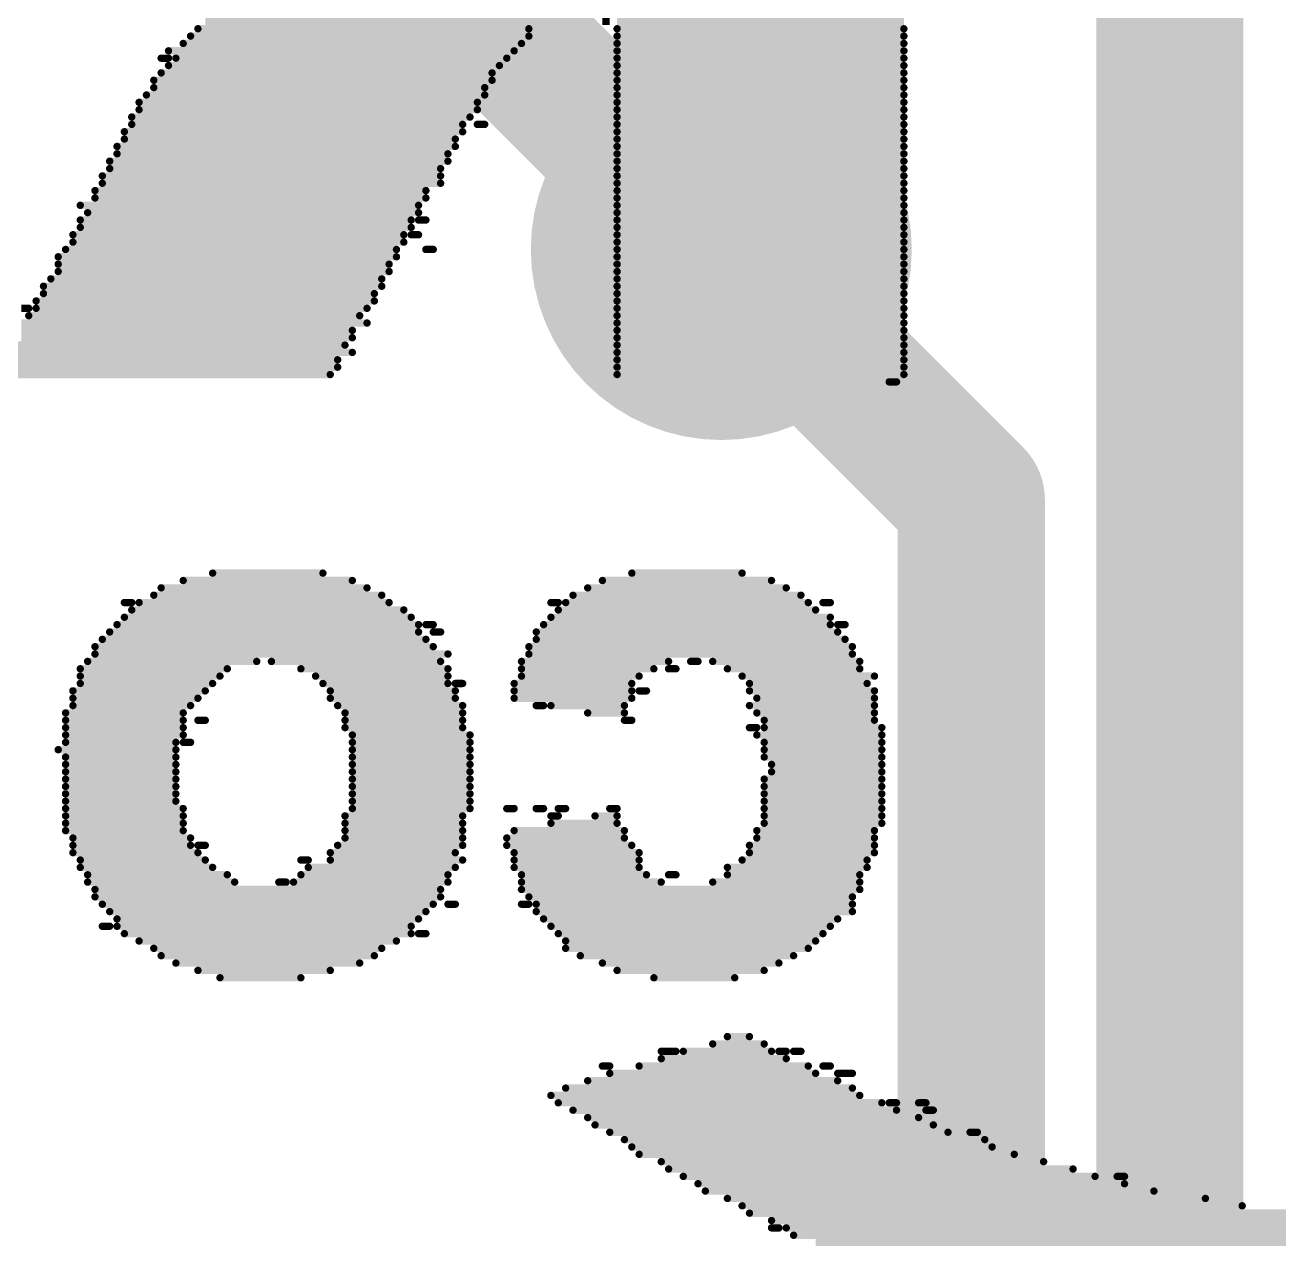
# Model space of a CAD drawing. Header units: millimetres. Extents: x 2.17 to 4.96, y 1.49 to 4.34.
# Drawn here: x 3.5823 to 3.7528, y 3.2885 to 3.4535 of the extents above; entities that cross this region are included whole.
import ezdxf

# ---------------------------------------------------------------- set-up
doc = ezdxf.new("R2010")
doc.units = ezdxf.units.MM
doc.header["$MEASUREMENT"] = 0
for name, color, linetype in [('BottomLayer', 5, 'Continuous'), ('BottomOverlay', 54, 'Continuous'), ('InternalPlane1', 76, 'Continuous'), ('InternalPlane2', 16, 'Continuous'), ('Mechanical2', 216, 'Continuous'), ('MultiLayer', 9, 'Continuous'), ('TopLayer', 1, 'Continuous'), ('ViaHoleLayer', 16, 'Continuous')]:
    doc.layers.add(name, color=color, linetype=linetype)

msp = doc.modelspace()

# ---------------------------------------------------------------- linework, layer by layer
at = {"layer": 'BottomLayer', "const_width": 0.02}
for points in [[(3.738, 3.1535), (3.738, 3.465)], [(3.677, 3.423), (3.711, 3.389)], [(3.711, 3.14859), (3.711, 3.389)]]:
    msp.add_lwpolyline(points, dxfattribs=at)
at = {"layer": 'BottomLayer'}
for points, const_width in [([(3.67109, 3.423, 1), (3.68291, 3.423, 1)], 0.01181), ([(3.672, 3.423, 1), (3.682, 3.423, 1)], 0.01), ([(3.706, 3.389, 1), (3.716, 3.389, 1)], 0.01), ([(3.706, 3.389, 1), (3.716, 3.389, 1)], 0.01)]:
    msp.add_lwpolyline(points, format="xyb", close=True, dxfattribs=dict(at, const_width=const_width))
at = {"layer": 'BottomOverlay', "const_width": 0.001}
for points in [[(3.60683, 3.454), (3.65383, 3.454)], [(3.66083, 3.454), (3.66183, 3.454)], [(3.66283, 3.454), (3.70183, 3.454)], [(3.60583, 3.453), (3.65083, 3.453)], [(3.66283, 3.453), (3.70183, 3.453)], [(3.60383, 3.451), (3.64983, 3.451)], [(3.60483, 3.452), (3.65083, 3.452)], [(3.66283, 3.452), (3.70183, 3.452)], [(3.66283, 3.451), (3.70183, 3.451)], [(3.60083, 3.449), (3.60183, 3.449)], [(3.60183, 3.45), (3.64883, 3.45)], [(3.60283, 3.449), (3.64783, 3.449)], [(3.66283, 3.45), (3.70183, 3.45)], [(3.66283, 3.449), (3.70183, 3.449)], [(3.60183, 3.448), (3.64683, 3.448)], [(3.66283, 3.448), (3.70183, 3.448)], [(3.59983, 3.446), (3.64583, 3.446)], [(3.60083, 3.447), (3.64583, 3.447)], [(3.66283, 3.447), (3.70183, 3.447)], [(3.66283, 3.446), (3.70183, 3.446)], [(3.59883, 3.444), (3.64483, 3.444)], [(3.59983, 3.445), (3.64483, 3.445)], [(3.66283, 3.445), (3.70183, 3.445)], [(3.66283, 3.444), (3.70183, 3.444)], [(3.59783, 3.443), (3.64383, 3.443)], [(3.59783, 3.442), (3.64383, 3.442)], [(3.66283, 3.443), (3.70183, 3.443)], [(3.66283, 3.442), (3.70183, 3.442)], [(3.59683, 3.441), (3.64283, 3.441)], [(3.66283, 3.441), (3.70183, 3.441)], [(3.59583, 3.439), (3.64183, 3.439)], [(3.59683, 3.44), (3.64183, 3.44)], [(3.64383, 3.44), (3.64483, 3.44)], [(3.66283, 3.44), (3.70183, 3.44)], [(3.66283, 3.439), (3.70183, 3.439)], [(3.59483, 3.437), (3.64083, 3.437)], [(3.59583, 3.438), (3.64083, 3.438)], [(3.66283, 3.438), (3.70183, 3.438)], [(3.66283, 3.437), (3.70183, 3.437)], [(3.59483, 3.436), (3.63983, 3.436)], [(3.66283, 3.436), (3.70183, 3.436)], [(3.59383, 3.435), (3.63983, 3.435)], [(3.59383, 3.434), (3.63883, 3.434)], [(3.66283, 3.435), (3.70183, 3.435)], [(3.66283, 3.434), (3.70183, 3.434)], [(3.59283, 3.433), (3.63883, 3.433)], [(3.59283, 3.432), (3.63883, 3.432)], [(3.66283, 3.433), (3.70183, 3.433)], [(3.66283, 3.432), (3.70183, 3.432)], [(3.59183, 3.431), (3.63683, 3.431)], [(3.59183, 3.43), (3.63683, 3.43)], [(3.66283, 3.431), (3.70183, 3.431)], [(3.66283, 3.43), (3.70183, 3.43)], [(3.58983, 3.429), (3.63583, 3.429)], [(3.66283, 3.429), (3.70183, 3.429)], [(3.58983, 3.427), (3.63483, 3.427)], [(3.59083, 3.428), (3.63583, 3.428)], [(3.63583, 3.427), (3.63683, 3.427)], [(3.66283, 3.428), (3.70183, 3.428)], [(3.66283, 3.427), (3.70183, 3.427)], [(3.58883, 3.425), (3.63383, 3.425)], [(3.58983, 3.426), (3.63483, 3.426)], [(3.63483, 3.425), (3.63583, 3.425)], [(3.66283, 3.426), (3.70183, 3.426)], [(3.66283, 3.425), (3.70183, 3.425)], [(3.58883, 3.424), (3.63383, 3.424)], [(3.66283, 3.424), (3.70183, 3.424)], [(3.58683, 3.422), (3.63283, 3.422)], [(3.58783, 3.423), (3.63283, 3.423)], [(3.63683, 3.423), (3.63783, 3.423)], [(3.66283, 3.423), (3.70183, 3.423)], [(3.66283, 3.422), (3.70183, 3.422)], [(3.58683, 3.421), (3.63183, 3.421)], [(3.58683, 3.42), (3.63183, 3.42)], [(3.66283, 3.421), (3.70183, 3.421)], [(3.66283, 3.42), (3.70183, 3.42)], [(3.58583, 3.419), (3.63083, 3.419)], [(3.66283, 3.419), (3.70183, 3.419)], [(3.58483, 3.418), (3.63083, 3.418)], [(3.58483, 3.417), (3.62983, 3.417)], [(3.66283, 3.418), (3.70183, 3.418)], [(3.66283, 3.417), (3.70183, 3.417)], [(3.58183, 3.415), (3.58283, 3.415)], [(3.58383, 3.416), (3.62983, 3.416)], [(3.58383, 3.415), (3.62883, 3.415)], [(3.66283, 3.416), (3.70183, 3.416)], [(3.66283, 3.415), (3.70183, 3.415)], [(3.58183, 3.413), (3.62883, 3.413)], [(3.58283, 3.414), (3.62783, 3.414)], [(3.66283, 3.414), (3.70183, 3.414)], [(3.66283, 3.413), (3.70183, 3.413)], [(3.58183, 3.412), (3.62683, 3.412)], [(3.66283, 3.412), (3.70183, 3.412)], [(3.58083, 3.41), (3.62583, 3.41)], [(3.58183, 3.411), (3.62683, 3.411)], [(3.66283, 3.411), (3.70183, 3.411)], [(3.66283, 3.41), (3.70183, 3.41)], [(3.57983, 3.408), (3.62483, 3.408)], [(3.58083, 3.409), (3.62683, 3.409)], [(3.66283, 3.409), (3.70183, 3.409)], [(3.66283, 3.408), (3.70183, 3.408)], [(3.57983, 3.407), (3.62483, 3.407)], [(3.66283, 3.407), (3.70183, 3.407)], [(3.57983, 3.406), (3.62383, 3.406)], [(3.66283, 3.406), (3.70183, 3.406)], [(3.69983, 3.405), (3.70083, 3.405)], [(3.60783, 3.379), (3.62283, 3.379)], [(3.66483, 3.379), (3.67983, 3.379)], [(3.60383, 3.378), (3.62683, 3.378)], [(3.66083, 3.378), (3.68383, 3.378)], [(3.59983, 3.376), (3.63083, 3.376)], [(3.60083, 3.377), (3.62883, 3.377)], [(3.65683, 3.376), (3.68783, 3.376)], [(3.65883, 3.377), (3.68583, 3.377)], [(3.59583, 3.375), (3.59683, 3.375)], [(3.59683, 3.374), (3.63383, 3.374)], [(3.59783, 3.375), (3.63183, 3.375)], [(3.65383, 3.375), (3.65483, 3.375)], [(3.65483, 3.374), (3.68983, 3.374)], [(3.65583, 3.375), (3.68883, 3.375)], [(3.69083, 3.375), (3.69183, 3.375)], [(3.59483, 3.372), (3.63583, 3.372)], [(3.59583, 3.373), (3.63483, 3.373)], [(3.63683, 3.372), (3.63783, 3.372)], [(3.65283, 3.372), (3.69183, 3.372)], [(3.65383, 3.373), (3.69183, 3.373)], [(3.69283, 3.372), (3.69383, 3.372)], [(3.59383, 3.371), (3.63583, 3.371)], [(3.63783, 3.371), (3.63883, 3.371)], [(3.65183, 3.371), (3.69283, 3.371)], [(3.59183, 3.369), (3.63783, 3.369)], [(3.59283, 3.37), (3.63683, 3.37)], [(3.65083, 3.369), (3.69483, 3.369)], [(3.65183, 3.37), (3.69383, 3.37)], [(3.59083, 3.367), (3.61383, 3.367)], [(3.59183, 3.368), (3.63983, 3.368)], [(3.61583, 3.367), (3.63883, 3.367)], [(3.64983, 3.367), (3.66983, 3.367)], [(3.65083, 3.368), (3.69483, 3.368)], [(3.67283, 3.367), (3.67383, 3.367)], [(3.67583, 3.367), (3.69583, 3.367)], [(3.58983, 3.366), (3.60983, 3.366)], [(3.61983, 3.366), (3.63983, 3.366)], [(3.64983, 3.366), (3.66783, 3.366)], [(3.66983, 3.366), (3.67083, 3.366)], [(3.67783, 3.366), (3.69583, 3.366)], [(3.58983, 3.365), (3.60883, 3.365)], [(3.58983, 3.364), (3.60783, 3.364)], [(3.62183, 3.365), (3.63983, 3.365)], [(3.62283, 3.364), (3.63983, 3.364)], [(3.64083, 3.364), (3.64183, 3.364)], [(3.64883, 3.364), (3.66483, 3.364)], [(3.64983, 3.365), (3.66583, 3.365)], [(3.67983, 3.365), (3.69783, 3.365)], [(3.68083, 3.364), (3.69683, 3.364)], [(3.58883, 3.363), (3.60683, 3.363)], [(3.58883, 3.362), (3.60583, 3.362)], [(3.62383, 3.363), (3.64083, 3.363)], [(3.62383, 3.362), (3.64083, 3.362)], [(3.64883, 3.363), (3.66483, 3.363)], [(3.64883, 3.362), (3.66483, 3.362)], [(3.66583, 3.363), (3.66683, 3.363)], [(3.68083, 3.363), (3.69783, 3.363)], [(3.68183, 3.362), (3.69783, 3.362)], [(3.58883, 3.361), (3.60483, 3.361)], [(3.62483, 3.361), (3.64183, 3.361)], [(3.65183, 3.361), (3.65283, 3.361)], [(3.65383, 3.361), (3.66383, 3.361)], [(3.68083, 3.361), (3.69783, 3.361)], [(3.58783, 3.36), (3.60383, 3.36)], [(3.58783, 3.359), (3.60383, 3.359)], [(3.60583, 3.359), (3.60683, 3.359)], [(3.62583, 3.36), (3.64183, 3.36)], [(3.62583, 3.359), (3.64183, 3.359)], [(3.65883, 3.36), (3.66383, 3.36)], [(3.66383, 3.359), (3.66483, 3.359)], [(3.68183, 3.36), (3.69783, 3.36)], [(3.68283, 3.359), (3.69783, 3.359)], [(3.58783, 3.358), (3.60383, 3.358)], [(3.58783, 3.357), (3.60383, 3.357)], [(3.62583, 3.358), (3.64183, 3.358)], [(3.62683, 3.357), (3.64283, 3.357)], [(3.68083, 3.358), (3.68183, 3.358)], [(3.68183, 3.357), (3.69883, 3.357)], [(3.68283, 3.358), (3.69883, 3.358)], [(3.58683, 3.355), (3.60283, 3.355)], [(3.58783, 3.356), (3.60283, 3.356)], [(3.60383, 3.356), (3.60483, 3.356)], [(3.62683, 3.356), (3.64283, 3.356)], [(3.62683, 3.355), (3.64283, 3.355)], [(3.68283, 3.356), (3.69883, 3.356)], [(3.68283, 3.355), (3.69883, 3.355)], [(3.58783, 3.354), (3.60283, 3.354)], [(3.62683, 3.354), (3.64283, 3.354)], [(3.68283, 3.354), (3.69883, 3.354)], [(3.58783, 3.353), (3.60283, 3.353)], [(3.58783, 3.352), (3.60283, 3.352)], [(3.62683, 3.353), (3.64283, 3.353)], [(3.62683, 3.352), (3.64283, 3.352)], [(3.68383, 3.353), (3.69883, 3.353)], [(3.68383, 3.352), (3.69883, 3.352)], [(3.58783, 3.351), (3.60283, 3.351)], [(3.58783, 3.35), (3.60283, 3.35)], [(3.62683, 3.351), (3.64283, 3.351)], [(3.62683, 3.35), (3.64283, 3.35)], [(3.68283, 3.351), (3.69883, 3.351)], [(3.68283, 3.35), (3.69883, 3.35)], [(3.58783, 3.349), (3.60283, 3.349)], [(3.62683, 3.349), (3.64283, 3.349)], [(3.68283, 3.349), (3.69883, 3.349)], [(3.58783, 3.348), (3.60283, 3.348)], [(3.58783, 3.347), (3.60383, 3.347)], [(3.62683, 3.348), (3.64283, 3.348)], [(3.62683, 3.347), (3.64283, 3.347)], [(3.64783, 3.347), (3.64883, 3.347)], [(3.65183, 3.347), (3.65283, 3.347)], [(3.65483, 3.347), (3.65583, 3.347)], [(3.66183, 3.347), (3.66283, 3.347)], [(3.68283, 3.348), (3.69883, 3.348)], [(3.68283, 3.347), (3.69883, 3.347)], [(3.58783, 3.346), (3.60383, 3.346)], [(3.58783, 3.345), (3.60383, 3.345)], [(3.62583, 3.346), (3.64183, 3.346)], [(3.62583, 3.345), (3.64183, 3.345)], [(3.65383, 3.346), (3.65483, 3.346)], [(3.65383, 3.345), (3.66283, 3.345)], [(3.65983, 3.346), (3.66283, 3.346)], [(3.68283, 3.346), (3.69883, 3.346)], [(3.68283, 3.345), (3.69883, 3.345)], [(3.58783, 3.344), (3.60383, 3.344)], [(3.62583, 3.344), (3.64183, 3.344)], [(3.64883, 3.344), (3.66383, 3.344)], [(3.68183, 3.344), (3.69783, 3.344)], [(3.58883, 3.343), (3.60483, 3.343)], [(3.58883, 3.342), (3.60483, 3.342)], [(3.60583, 3.342), (3.60683, 3.342)], [(3.62483, 3.342), (3.64183, 3.342)], [(3.62583, 3.343), (3.64183, 3.343)], [(3.64783, 3.343), (3.66383, 3.343)], [(3.64783, 3.342), (3.66483, 3.342)], [(3.68083, 3.342), (3.69783, 3.342)], [(3.68183, 3.343), (3.69783, 3.343)], [(3.58883, 3.341), (3.60583, 3.341)], [(3.58983, 3.34), (3.60683, 3.34)], [(3.61983, 3.34), (3.62083, 3.34)], [(3.62383, 3.341), (3.64083, 3.341)], [(3.62383, 3.34), (3.64183, 3.34)], [(3.64883, 3.341), (3.66583, 3.341)], [(3.64883, 3.34), (3.66583, 3.34)], [(3.67983, 3.34), (3.69683, 3.34)], [(3.68083, 3.341), (3.69783, 3.341)], [(3.58983, 3.339), (3.60783, 3.339)], [(3.59083, 3.338), (3.60983, 3.338)], [(3.61983, 3.338), (3.63983, 3.338)], [(3.62083, 3.339), (3.64083, 3.339)], [(3.64883, 3.339), (3.66583, 3.339)], [(3.64983, 3.338), (3.66683, 3.338)], [(3.66983, 3.338), (3.67083, 3.338)], [(3.67783, 3.339), (3.69683, 3.339)], [(3.67783, 3.338), (3.69583, 3.338)], [(3.59083, 3.337), (3.61083, 3.337)], [(3.61683, 3.337), (3.61783, 3.337)], [(3.61883, 3.337), (3.63983, 3.337)], [(3.64983, 3.337), (3.66883, 3.337)], [(3.67583, 3.337), (3.69583, 3.337)], [(3.59183, 3.336), (3.63883, 3.336)], [(3.59183, 3.335), (3.63883, 3.335)], [(3.64983, 3.336), (3.69583, 3.336)], [(3.65083, 3.335), (3.69483, 3.335)], [(3.59283, 3.334), (3.63783, 3.334)], [(3.59383, 3.333), (3.63683, 3.333)], [(3.63983, 3.334), (3.64083, 3.334)], [(3.64983, 3.334), (3.65083, 3.334)], [(3.65183, 3.334), (3.69483, 3.334)], [(3.65183, 3.333), (3.69483, 3.333)], [(3.59483, 3.332), (3.63583, 3.332)], [(3.65283, 3.332), (3.69283, 3.332)], [(3.59283, 3.331), (3.59383, 3.331)], [(3.59483, 3.331), (3.63483, 3.331)], [(3.59583, 3.33), (3.63483, 3.33)], [(3.63583, 3.33), (3.63683, 3.33)], [(3.65383, 3.331), (3.69183, 3.331)], [(3.65483, 3.33), (3.69083, 3.33)], [(3.59783, 3.329), (3.63283, 3.329)], [(3.59983, 3.328), (3.63083, 3.328)], [(3.65583, 3.329), (3.68983, 3.329)], [(3.65583, 3.328), (3.68883, 3.328)], [(3.60083, 3.327), (3.62983, 3.327)], [(3.60283, 3.326), (3.62783, 3.326)], [(3.65783, 3.327), (3.68683, 3.327)], [(3.66083, 3.326), (3.68483, 3.326)], [(3.60583, 3.325), (3.62383, 3.325)], [(3.66283, 3.325), (3.68283, 3.325)], [(3.60883, 3.324), (3.61983, 3.324)], [(3.66783, 3.324), (3.67883, 3.324)], [(3.67783, 3.316), (3.68083, 3.316)], [(3.67583, 3.315), (3.68283, 3.315)], [(3.66883, 3.314), (3.67083, 3.314)], [(3.66883, 3.313), (3.68583, 3.313)], [(3.67183, 3.314), (3.68383, 3.314)], [(3.68483, 3.314), (3.68583, 3.314)], [(3.68683, 3.314), (3.68783, 3.314)], [(3.66083, 3.312), (3.66183, 3.312)], [(3.66183, 3.311), (3.68983, 3.311)], [(3.66583, 3.312), (3.68883, 3.312)], [(3.69083, 3.312), (3.69183, 3.312)], [(3.69283, 3.311), (3.69483, 3.311)], [(3.65583, 3.309), (3.69483, 3.309)], [(3.65883, 3.31), (3.69283, 3.31)], [(3.65383, 3.308), (3.69583, 3.308)], [(3.65483, 3.307), (3.69883, 3.307)], [(3.65683, 3.306), (3.70083, 3.306)], [(3.69983, 3.307), (3.70083, 3.307)], [(3.70383, 3.307), (3.70483, 3.307)], [(3.70483, 3.306), (3.70583, 3.306)], [(3.65883, 3.305), (3.70383, 3.305)], [(3.65983, 3.304), (3.70583, 3.304)], [(3.66183, 3.303), (3.70783, 3.303)], [(3.71083, 3.303), (3.71183, 3.303)], [(3.66383, 3.302), (3.71283, 3.302)], [(3.66483, 3.301), (3.71383, 3.301)], [(3.66583, 3.3), (3.71683, 3.3)], [(3.66883, 3.299), (3.72083, 3.299)], [(3.66983, 3.298), (3.72483, 3.298)], [(3.67183, 3.297), (3.72783, 3.297)], [(3.73083, 3.297), (3.73183, 3.297)], [(3.67383, 3.296), (3.73183, 3.296)], [(3.67483, 3.295), (3.73583, 3.295)], [(3.67783, 3.294), (3.74283, 3.294)], [(3.67983, 3.293), (3.74783, 3.293)], [(3.68083, 3.292), (3.75483, 3.292)], [(3.68383, 3.291), (3.76483, 3.291)], [(3.68383, 3.29), (3.68483, 3.29)], [(3.68583, 3.29), (3.87483, 3.29)], [(3.68683, 3.289), (3.87283, 3.289)], [(3.68983, 3.288), (3.87083, 3.288)]]:
    msp.add_lwpolyline(points, dxfattribs=at)
at = {"layer": 'BottomOverlay', "const_width": 0.0005}
for points in [[(3.60558, 3.453, 1), (3.60608, 3.453, 1)], [(3.65058, 3.453, 1), (3.65108, 3.453, 1)], [(3.66258, 3.453, 1), (3.66308, 3.453, 1)], [(3.70158, 3.453, 1), (3.70208, 3.453, 1)], [(3.60358, 3.451, 1), (3.60408, 3.451, 1)], [(3.60458, 3.452, 1), (3.60508, 3.452, 1)], [(3.64958, 3.451, 1), (3.65008, 3.451, 1)], [(3.65058, 3.452, 1), (3.65108, 3.452, 1)], [(3.66258, 3.452, 1), (3.66308, 3.452, 1)], [(3.66258, 3.451, 1), (3.66308, 3.451, 1)], [(3.70158, 3.452, 1), (3.70208, 3.452, 1)], [(3.70158, 3.451, 1), (3.70208, 3.451, 1)], [(3.60058, 3.449, 1), (3.60108, 3.449, 1)], [(3.60158, 3.45, 1), (3.60208, 3.45, 1)], [(3.60158, 3.449, 1), (3.60208, 3.449, 1)], [(3.60258, 3.449, 1), (3.60308, 3.449, 1)], [(3.64758, 3.449, 1), (3.64808, 3.449, 1)], [(3.64858, 3.45, 1), (3.64908, 3.45, 1)], [(3.66258, 3.45, 1), (3.66308, 3.45, 1)], [(3.66258, 3.449, 1), (3.66308, 3.449, 1)], [(3.70158, 3.45, 1), (3.70208, 3.45, 1)], [(3.70158, 3.449, 1), (3.70208, 3.449, 1)], [(3.60158, 3.448, 1), (3.60208, 3.448, 1)], [(3.64658, 3.448, 1), (3.64708, 3.448, 1)], [(3.66258, 3.448, 1), (3.66308, 3.448, 1)], [(3.70158, 3.448, 1), (3.70208, 3.448, 1)], [(3.59958, 3.446, 1), (3.60008, 3.446, 1)], [(3.60058, 3.447, 1), (3.60108, 3.447, 1)], [(3.64558, 3.447, 1), (3.64608, 3.447, 1)], [(3.64558, 3.446, 1), (3.64608, 3.446, 1)], [(3.66258, 3.447, 1), (3.66308, 3.447, 1)], [(3.66258, 3.446, 1), (3.66308, 3.446, 1)], [(3.70158, 3.447, 1), (3.70208, 3.447, 1)], [(3.70158, 3.446, 1), (3.70208, 3.446, 1)], [(3.59858, 3.444, 1), (3.59908, 3.444, 1)], [(3.59958, 3.445, 1), (3.60008, 3.445, 1)], [(3.64458, 3.445, 1), (3.64508, 3.445, 1)], [(3.64458, 3.444, 1), (3.64508, 3.444, 1)], [(3.66258, 3.445, 1), (3.66308, 3.445, 1)], [(3.66258, 3.444, 1), (3.66308, 3.444, 1)], [(3.70158, 3.445, 1), (3.70208, 3.445, 1)], [(3.70158, 3.444, 1), (3.70208, 3.444, 1)], [(3.59758, 3.443, 1), (3.59808, 3.443, 1)], [(3.59758, 3.442, 1), (3.59808, 3.442, 1)], [(3.64358, 3.443, 1), (3.64408, 3.443, 1)], [(3.64358, 3.442, 1), (3.64408, 3.442, 1)], [(3.66258, 3.443, 1), (3.66308, 3.443, 1)], [(3.66258, 3.442, 1), (3.66308, 3.442, 1)], [(3.70158, 3.443, 1), (3.70208, 3.443, 1)], [(3.70158, 3.442, 1), (3.70208, 3.442, 1)], [(3.59658, 3.441, 1), (3.59708, 3.441, 1)], [(3.64258, 3.441, 1), (3.64308, 3.441, 1)], [(3.66258, 3.441, 1), (3.66308, 3.441, 1)], [(3.70158, 3.441, 1), (3.70208, 3.441, 1)], [(3.59558, 3.439, 1), (3.59608, 3.439, 1)], [(3.59658, 3.44, 1), (3.59708, 3.44, 1)], [(3.64158, 3.44, 1), (3.64208, 3.44, 1)], [(3.64158, 3.439, 1), (3.64208, 3.439, 1)], [(3.64358, 3.44, 1), (3.64408, 3.44, 1)], [(3.64458, 3.44, 1), (3.64508, 3.44, 1)], [(3.66258, 3.44, 1), (3.66308, 3.44, 1)], [(3.66258, 3.439, 1), (3.66308, 3.439, 1)], [(3.70158, 3.44, 1), (3.70208, 3.44, 1)], [(3.70158, 3.439, 1), (3.70208, 3.439, 1)], [(3.59458, 3.437, 1), (3.59508, 3.437, 1)], [(3.59558, 3.438, 1), (3.59608, 3.438, 1)], [(3.64058, 3.438, 1), (3.64108, 3.438, 1)], [(3.64058, 3.437, 1), (3.64108, 3.437, 1)], [(3.66258, 3.438, 1), (3.66308, 3.438, 1)], [(3.66258, 3.437, 1), (3.66308, 3.437, 1)], [(3.70158, 3.438, 1), (3.70208, 3.438, 1)], [(3.70158, 3.437, 1), (3.70208, 3.437, 1)], [(3.59458, 3.436, 1), (3.59508, 3.436, 1)], [(3.63958, 3.436, 1), (3.64008, 3.436, 1)], [(3.66258, 3.436, 1), (3.66308, 3.436, 1)], [(3.70158, 3.436, 1), (3.70208, 3.436, 1)], [(3.59358, 3.435, 1), (3.59408, 3.435, 1)], [(3.59358, 3.434, 1), (3.59408, 3.434, 1)], [(3.63858, 3.434, 1), (3.63908, 3.434, 1)], [(3.63958, 3.435, 1), (3.64008, 3.435, 1)], [(3.66258, 3.435, 1), (3.66308, 3.435, 1)], [(3.66258, 3.434, 1), (3.66308, 3.434, 1)], [(3.70158, 3.435, 1), (3.70208, 3.435, 1)], [(3.70158, 3.434, 1), (3.70208, 3.434, 1)], [(3.59258, 3.433, 1), (3.59308, 3.433, 1)], [(3.59258, 3.432, 1), (3.59308, 3.432, 1)], [(3.63858, 3.433, 1), (3.63908, 3.433, 1)], [(3.63858, 3.432, 1), (3.63908, 3.432, 1)], [(3.66258, 3.433, 1), (3.66308, 3.433, 1)], [(3.66258, 3.432, 1), (3.66308, 3.432, 1)], [(3.70158, 3.433, 1), (3.70208, 3.433, 1)], [(3.70158, 3.432, 1), (3.70208, 3.432, 1)], [(3.59158, 3.431, 1), (3.59208, 3.431, 1)], [(3.59158, 3.43, 1), (3.59208, 3.43, 1)], [(3.63658, 3.431, 1), (3.63708, 3.431, 1)], [(3.63658, 3.43, 1), (3.63708, 3.43, 1)], [(3.66258, 3.431, 1), (3.66308, 3.431, 1)], [(3.66258, 3.43, 1), (3.66308, 3.43, 1)], [(3.70158, 3.431, 1), (3.70208, 3.431, 1)], [(3.70158, 3.43, 1), (3.70208, 3.43, 1)], [(3.58958, 3.429, 1), (3.59008, 3.429, 1)], [(3.63558, 3.429, 1), (3.63608, 3.429, 1)], [(3.66258, 3.429, 1), (3.66308, 3.429, 1)], [(3.70158, 3.429, 1), (3.70208, 3.429, 1)], [(3.58958, 3.427, 1), (3.59008, 3.427, 1)], [(3.59058, 3.428, 1), (3.59108, 3.428, 1)], [(3.63458, 3.427, 1), (3.63508, 3.427, 1)], [(3.63558, 3.428, 1), (3.63608, 3.428, 1)], [(3.63558, 3.427, 1), (3.63608, 3.427, 1)], [(3.63658, 3.427, 1), (3.63708, 3.427, 1)], [(3.66258, 3.428, 1), (3.66308, 3.428, 1)], [(3.66258, 3.427, 1), (3.66308, 3.427, 1)], [(3.70158, 3.428, 1), (3.70208, 3.428, 1)], [(3.70158, 3.427, 1), (3.70208, 3.427, 1)], [(3.58858, 3.425, 1), (3.58908, 3.425, 1)], [(3.58958, 3.426, 1), (3.59008, 3.426, 1)], [(3.63358, 3.425, 1), (3.63408, 3.425, 1)], [(3.63458, 3.426, 1), (3.63508, 3.426, 1)], [(3.63458, 3.425, 1), (3.63508, 3.425, 1)], [(3.63558, 3.425, 1), (3.63608, 3.425, 1)], [(3.66258, 3.426, 1), (3.66308, 3.426, 1)], [(3.66258, 3.425, 1), (3.66308, 3.425, 1)], [(3.70158, 3.426, 1), (3.70208, 3.426, 1)], [(3.70158, 3.425, 1), (3.70208, 3.425, 1)], [(3.58858, 3.424, 1), (3.58908, 3.424, 1)], [(3.63358, 3.424, 1), (3.63408, 3.424, 1)], [(3.66258, 3.424, 1), (3.66308, 3.424, 1)], [(3.70158, 3.424, 1), (3.70208, 3.424, 1)], [(3.58658, 3.422, 1), (3.58708, 3.422, 1)], [(3.58758, 3.423, 1), (3.58808, 3.423, 1)], [(3.63258, 3.423, 1), (3.63308, 3.423, 1)], [(3.63258, 3.422, 1), (3.63308, 3.422, 1)], [(3.63658, 3.423, 1), (3.63708, 3.423, 1)], [(3.63758, 3.423, 1), (3.63808, 3.423, 1)], [(3.66258, 3.423, 1), (3.66308, 3.423, 1)], [(3.66258, 3.422, 1), (3.66308, 3.422, 1)], [(3.70158, 3.423, 1), (3.70208, 3.423, 1)], [(3.70158, 3.422, 1), (3.70208, 3.422, 1)], [(3.58658, 3.421, 1), (3.58708, 3.421, 1)], [(3.58658, 3.42, 1), (3.58708, 3.42, 1)], [(3.63158, 3.421, 1), (3.63208, 3.421, 1)], [(3.63158, 3.42, 1), (3.63208, 3.42, 1)], [(3.66258, 3.421, 1), (3.66308, 3.421, 1)], [(3.66258, 3.42, 1), (3.66308, 3.42, 1)], [(3.70158, 3.421, 1), (3.70208, 3.421, 1)], [(3.70158, 3.42, 1), (3.70208, 3.42, 1)], [(3.58558, 3.419, 1), (3.58608, 3.419, 1)], [(3.63058, 3.419, 1), (3.63108, 3.419, 1)], [(3.66258, 3.419, 1), (3.66308, 3.419, 1)], [(3.70158, 3.419, 1), (3.70208, 3.419, 1)], [(3.58458, 3.418, 1), (3.58508, 3.418, 1)], [(3.58458, 3.417, 1), (3.58508, 3.417, 1)], [(3.62958, 3.417, 1), (3.63008, 3.417, 1)], [(3.63058, 3.418, 1), (3.63108, 3.418, 1)], [(3.66258, 3.418, 1), (3.66308, 3.418, 1)], [(3.66258, 3.417, 1), (3.66308, 3.417, 1)], [(3.70158, 3.418, 1), (3.70208, 3.418, 1)], [(3.70158, 3.417, 1), (3.70208, 3.417, 1)], [(3.58258, 3.415, 1), (3.58308, 3.415, 1)], [(3.58358, 3.416, 1), (3.58408, 3.416, 1)], [(3.58358, 3.415, 1), (3.58408, 3.415, 1)], [(3.62858, 3.415, 1), (3.62908, 3.415, 1)], [(3.62958, 3.416, 1), (3.63008, 3.416, 1)], [(3.66258, 3.416, 1), (3.66308, 3.416, 1)], [(3.66258, 3.415, 1), (3.66308, 3.415, 1)], [(3.70158, 3.416, 1), (3.70208, 3.416, 1)], [(3.70158, 3.415, 1), (3.70208, 3.415, 1)], [(3.58258, 3.414, 1), (3.58308, 3.414, 1)], [(3.62758, 3.414, 1), (3.62808, 3.414, 1)], [(3.62858, 3.413, 1), (3.62908, 3.413, 1)], [(3.66258, 3.414, 1), (3.66308, 3.414, 1)], [(3.66258, 3.413, 1), (3.66308, 3.413, 1)], [(3.70158, 3.414, 1), (3.70208, 3.414, 1)], [(3.70158, 3.413, 1), (3.70208, 3.413, 1)], [(3.62658, 3.412, 1), (3.62708, 3.412, 1)], [(3.66258, 3.412, 1), (3.66308, 3.412, 1)], [(3.70158, 3.412, 1), (3.70208, 3.412, 1)], [(3.62558, 3.41, 1), (3.62608, 3.41, 1)], [(3.62658, 3.411, 1), (3.62708, 3.411, 1)], [(3.66258, 3.411, 1), (3.66308, 3.411, 1)], [(3.66258, 3.41, 1), (3.66308, 3.41, 1)], [(3.70158, 3.411, 1), (3.70208, 3.411, 1)], [(3.70158, 3.41, 1), (3.70208, 3.41, 1)], [(3.62458, 3.408, 1), (3.62508, 3.408, 1)], [(3.62658, 3.409, 1), (3.62708, 3.409, 1)], [(3.66258, 3.409, 1), (3.66308, 3.409, 1)], [(3.66258, 3.408, 1), (3.66308, 3.408, 1)], [(3.70158, 3.409, 1), (3.70208, 3.409, 1)], [(3.70158, 3.408, 1), (3.70208, 3.408, 1)], [(3.62458, 3.407, 1), (3.62508, 3.407, 1)], [(3.66258, 3.407, 1), (3.66308, 3.407, 1)], [(3.70158, 3.407, 1), (3.70208, 3.407, 1)], [(3.62358, 3.406, 1), (3.62408, 3.406, 1)], [(3.66258, 3.406, 1), (3.66308, 3.406, 1)], [(3.69958, 3.405, 1), (3.70008, 3.405, 1)], [(3.70058, 3.405, 1), (3.70108, 3.405, 1)], [(3.70158, 3.406, 1), (3.70208, 3.406, 1)], [(3.60758, 3.379, 1), (3.60808, 3.379, 1)], [(3.62258, 3.379, 1), (3.62308, 3.379, 1)], [(3.66458, 3.379, 1), (3.66508, 3.379, 1)], [(3.67958, 3.379, 1), (3.68008, 3.379, 1)], [(3.60358, 3.378, 1), (3.60408, 3.378, 1)], [(3.62658, 3.378, 1), (3.62708, 3.378, 1)], [(3.66058, 3.378, 1), (3.66108, 3.378, 1)], [(3.68358, 3.378, 1), (3.68408, 3.378, 1)], [(3.59958, 3.376, 1), (3.60008, 3.376, 1)], [(3.60058, 3.377, 1), (3.60108, 3.377, 1)], [(3.62858, 3.377, 1), (3.62908, 3.377, 1)], [(3.63058, 3.376, 1), (3.63108, 3.376, 1)], [(3.65658, 3.376, 1), (3.65708, 3.376, 1)], [(3.65858, 3.377, 1), (3.65908, 3.377, 1)], [(3.68558, 3.377, 1), (3.68608, 3.377, 1)], [(3.68758, 3.376, 1), (3.68808, 3.376, 1)], [(3.59558, 3.375, 1), (3.59608, 3.375, 1)], [(3.59658, 3.375, 1), (3.59708, 3.375, 1)], [(3.59658, 3.374, 1), (3.59708, 3.374, 1)], [(3.59758, 3.375, 1), (3.59808, 3.375, 1)], [(3.63158, 3.375, 1), (3.63208, 3.375, 1)], [(3.63358, 3.374, 1), (3.63408, 3.374, 1)], [(3.65358, 3.375, 1), (3.65408, 3.375, 1)], [(3.65458, 3.375, 1), (3.65508, 3.375, 1)], [(3.65458, 3.374, 1), (3.65508, 3.374, 1)], [(3.65558, 3.375, 1), (3.65608, 3.375, 1)], [(3.68858, 3.375, 1), (3.68908, 3.375, 1)], [(3.68958, 3.374, 1), (3.69008, 3.374, 1)], [(3.69058, 3.375, 1), (3.69108, 3.375, 1)], [(3.69158, 3.375, 1), (3.69208, 3.375, 1)], [(3.59458, 3.372, 1), (3.59508, 3.372, 1)], [(3.59558, 3.373, 1), (3.59608, 3.373, 1)], [(3.63458, 3.373, 1), (3.63508, 3.373, 1)], [(3.63558, 3.372, 1), (3.63608, 3.372, 1)], [(3.63658, 3.372, 1), (3.63708, 3.372, 1)], [(3.63758, 3.372, 1), (3.63808, 3.372, 1)], [(3.65258, 3.372, 1), (3.65308, 3.372, 1)], [(3.65358, 3.373, 1), (3.65408, 3.373, 1)], [(3.69158, 3.373, 1), (3.69208, 3.373, 1)], [(3.69158, 3.372, 1), (3.69208, 3.372, 1)], [(3.69258, 3.372, 1), (3.69308, 3.372, 1)], [(3.69358, 3.372, 1), (3.69408, 3.372, 1)], [(3.59358, 3.371, 1), (3.59408, 3.371, 1)], [(3.63558, 3.371, 1), (3.63608, 3.371, 1)], [(3.63758, 3.371, 1), (3.63808, 3.371, 1)], [(3.63858, 3.371, 1), (3.63908, 3.371, 1)], [(3.65158, 3.371, 1), (3.65208, 3.371, 1)], [(3.69258, 3.371, 1), (3.69308, 3.371, 1)], [(3.59158, 3.369, 1), (3.59208, 3.369, 1)], [(3.59258, 3.37, 1), (3.59308, 3.37, 1)], [(3.63658, 3.37, 1), (3.63708, 3.37, 1)], [(3.63758, 3.369, 1), (3.63808, 3.369, 1)], [(3.65058, 3.369, 1), (3.65108, 3.369, 1)], [(3.65158, 3.37, 1), (3.65208, 3.37, 1)], [(3.69358, 3.37, 1), (3.69408, 3.37, 1)], [(3.69458, 3.369, 1), (3.69508, 3.369, 1)], [(3.59058, 3.367, 1), (3.59108, 3.367, 1)], [(3.59158, 3.368, 1), (3.59208, 3.368, 1)], [(3.61358, 3.367, 1), (3.61408, 3.367, 1)], [(3.61558, 3.367, 1), (3.61608, 3.367, 1)], [(3.63858, 3.367, 1), (3.63908, 3.367, 1)], [(3.63958, 3.368, 1), (3.64008, 3.368, 1)], [(3.64958, 3.367, 1), (3.65008, 3.367, 1)], [(3.65058, 3.368, 1), (3.65108, 3.368, 1)], [(3.66958, 3.367, 1), (3.67008, 3.367, 1)], [(3.67258, 3.367, 1), (3.67308, 3.367, 1)], [(3.67358, 3.367, 1), (3.67408, 3.367, 1)], [(3.67558, 3.367, 1), (3.67608, 3.367, 1)], [(3.69458, 3.368, 1), (3.69508, 3.368, 1)], [(3.69558, 3.367, 1), (3.69608, 3.367, 1)], [(3.58958, 3.366, 1), (3.59008, 3.366, 1)], [(3.60958, 3.366, 1), (3.61008, 3.366, 1)], [(3.61958, 3.366, 1), (3.62008, 3.366, 1)], [(3.63958, 3.366, 1), (3.64008, 3.366, 1)], [(3.64958, 3.366, 1), (3.65008, 3.366, 1)], [(3.66758, 3.366, 1), (3.66808, 3.366, 1)], [(3.66958, 3.366, 1), (3.67008, 3.366, 1)], [(3.67058, 3.366, 1), (3.67108, 3.366, 1)], [(3.67758, 3.366, 1), (3.67808, 3.366, 1)], [(3.69558, 3.366, 1), (3.69608, 3.366, 1)], [(3.58958, 3.365, 1), (3.59008, 3.365, 1)], [(3.58958, 3.364, 1), (3.59008, 3.364, 1)], [(3.60758, 3.364, 1), (3.60808, 3.364, 1)], [(3.60858, 3.365, 1), (3.60908, 3.365, 1)], [(3.62158, 3.365, 1), (3.62208, 3.365, 1)], [(3.62258, 3.364, 1), (3.62308, 3.364, 1)], [(3.63958, 3.365, 1), (3.64008, 3.365, 1)], [(3.63958, 3.364, 1), (3.64008, 3.364, 1)], [(3.64058, 3.364, 1), (3.64108, 3.364, 1)], [(3.64158, 3.364, 1), (3.64208, 3.364, 1)], [(3.64858, 3.364, 1), (3.64908, 3.364, 1)], [(3.64958, 3.365, 1), (3.65008, 3.365, 1)], [(3.66458, 3.364, 1), (3.66508, 3.364, 1)], [(3.66558, 3.365, 1), (3.66608, 3.365, 1)], [(3.67958, 3.365, 1), (3.68008, 3.365, 1)], [(3.68058, 3.364, 1), (3.68108, 3.364, 1)], [(3.69658, 3.364, 1), (3.69708, 3.364, 1)], [(3.69758, 3.365, 1), (3.69808, 3.365, 1)], [(3.58858, 3.363, 1), (3.58908, 3.363, 1)], [(3.58858, 3.362, 1), (3.58908, 3.362, 1)], [(3.60558, 3.362, 1), (3.60608, 3.362, 1)], [(3.60658, 3.363, 1), (3.60708, 3.363, 1)], [(3.62358, 3.363, 1), (3.62408, 3.363, 1)], [(3.62358, 3.362, 1), (3.62408, 3.362, 1)], [(3.64058, 3.363, 1), (3.64108, 3.363, 1)], [(3.64058, 3.362, 1), (3.64108, 3.362, 1)], [(3.64858, 3.363, 1), (3.64908, 3.363, 1)], [(3.64858, 3.362, 1), (3.64908, 3.362, 1)], [(3.66458, 3.363, 1), (3.66508, 3.363, 1)], [(3.66458, 3.362, 1), (3.66508, 3.362, 1)], [(3.66558, 3.363, 1), (3.66608, 3.363, 1)], [(3.66658, 3.363, 1), (3.66708, 3.363, 1)], [(3.68058, 3.363, 1), (3.68108, 3.363, 1)], [(3.68158, 3.362, 1), (3.68208, 3.362, 1)], [(3.69758, 3.363, 1), (3.69808, 3.363, 1)], [(3.69758, 3.362, 1), (3.69808, 3.362, 1)], [(3.58858, 3.361, 1), (3.58908, 3.361, 1)], [(3.60458, 3.361, 1), (3.60508, 3.361, 1)], [(3.62458, 3.361, 1), (3.62508, 3.361, 1)], [(3.64158, 3.361, 1), (3.64208, 3.361, 1)], [(3.65158, 3.361, 1), (3.65208, 3.361, 1)], [(3.65258, 3.361, 1), (3.65308, 3.361, 1)], [(3.65358, 3.361, 1), (3.65408, 3.361, 1)], [(3.66358, 3.361, 1), (3.66408, 3.361, 1)], [(3.68058, 3.361, 1), (3.68108, 3.361, 1)], [(3.69758, 3.361, 1), (3.69808, 3.361, 1)], [(3.58758, 3.36, 1), (3.58808, 3.36, 1)], [(3.58758, 3.359, 1), (3.58808, 3.359, 1)], [(3.60358, 3.36, 1), (3.60408, 3.36, 1)], [(3.60358, 3.359, 1), (3.60408, 3.359, 1)], [(3.60558, 3.359, 1), (3.60608, 3.359, 1)], [(3.60658, 3.359, 1), (3.60708, 3.359, 1)], [(3.62558, 3.36, 1), (3.62608, 3.36, 1)], [(3.62558, 3.359, 1), (3.62608, 3.359, 1)], [(3.64158, 3.36, 1), (3.64208, 3.36, 1)], [(3.64158, 3.359, 1), (3.64208, 3.359, 1)], [(3.65858, 3.36, 1), (3.65908, 3.36, 1)], [(3.66358, 3.36, 1), (3.66408, 3.36, 1)], [(3.66358, 3.359, 1), (3.66408, 3.359, 1)], [(3.66458, 3.359, 1), (3.66508, 3.359, 1)], [(3.68158, 3.36, 1), (3.68208, 3.36, 1)], [(3.68258, 3.359, 1), (3.68308, 3.359, 1)], [(3.69758, 3.36, 1), (3.69808, 3.36, 1)], [(3.69758, 3.359, 1), (3.69808, 3.359, 1)], [(3.58758, 3.358, 1), (3.58808, 3.358, 1)], [(3.58758, 3.357, 1), (3.58808, 3.357, 1)], [(3.60358, 3.358, 1), (3.60408, 3.358, 1)], [(3.60358, 3.357, 1), (3.60408, 3.357, 1)], [(3.62558, 3.358, 1), (3.62608, 3.358, 1)], [(3.62658, 3.357, 1), (3.62708, 3.357, 1)], [(3.64158, 3.358, 1), (3.64208, 3.358, 1)], [(3.64258, 3.357, 1), (3.64308, 3.357, 1)], [(3.68058, 3.358, 1), (3.68108, 3.358, 1)], [(3.68158, 3.358, 1), (3.68208, 3.358, 1)], [(3.68158, 3.357, 1), (3.68208, 3.357, 1)], [(3.68258, 3.358, 1), (3.68308, 3.358, 1)], [(3.69858, 3.358, 1), (3.69908, 3.358, 1)], [(3.69858, 3.357, 1), (3.69908, 3.357, 1)], [(3.58658, 3.355, 1), (3.58708, 3.355, 1)], [(3.58758, 3.356, 1), (3.58808, 3.356, 1)], [(3.60258, 3.356, 1), (3.60308, 3.356, 1)], [(3.60258, 3.355, 1), (3.60308, 3.355, 1)], [(3.60358, 3.356, 1), (3.60408, 3.356, 1)], [(3.60458, 3.356, 1), (3.60508, 3.356, 1)], [(3.62658, 3.356, 1), (3.62708, 3.356, 1)], [(3.62658, 3.355, 1), (3.62708, 3.355, 1)], [(3.64258, 3.356, 1), (3.64308, 3.356, 1)], [(3.64258, 3.355, 1), (3.64308, 3.355, 1)], [(3.68258, 3.356, 1), (3.68308, 3.356, 1)], [(3.68258, 3.355, 1), (3.68308, 3.355, 1)], [(3.69858, 3.356, 1), (3.69908, 3.356, 1)], [(3.69858, 3.355, 1), (3.69908, 3.355, 1)], [(3.58758, 3.354, 1), (3.58808, 3.354, 1)], [(3.60258, 3.354, 1), (3.60308, 3.354, 1)], [(3.62658, 3.354, 1), (3.62708, 3.354, 1)], [(3.64258, 3.354, 1), (3.64308, 3.354, 1)], [(3.68258, 3.354, 1), (3.68308, 3.354, 1)], [(3.69858, 3.354, 1), (3.69908, 3.354, 1)], [(3.58758, 3.353, 1), (3.58808, 3.353, 1)], [(3.58758, 3.352, 1), (3.58808, 3.352, 1)], [(3.60258, 3.353, 1), (3.60308, 3.353, 1)], [(3.60258, 3.352, 1), (3.60308, 3.352, 1)], [(3.62658, 3.353, 1), (3.62708, 3.353, 1)], [(3.62658, 3.352, 1), (3.62708, 3.352, 1)], [(3.64258, 3.353, 1), (3.64308, 3.353, 1)], [(3.64258, 3.352, 1), (3.64308, 3.352, 1)], [(3.68358, 3.353, 1), (3.68408, 3.353, 1)], [(3.68358, 3.352, 1), (3.68408, 3.352, 1)], [(3.69858, 3.353, 1), (3.69908, 3.353, 1)], [(3.69858, 3.352, 1), (3.69908, 3.352, 1)], [(3.58758, 3.351, 1), (3.58808, 3.351, 1)], [(3.58758, 3.35, 1), (3.58808, 3.35, 1)], [(3.60258, 3.351, 1), (3.60308, 3.351, 1)], [(3.60258, 3.35, 1), (3.60308, 3.35, 1)], [(3.62658, 3.351, 1), (3.62708, 3.351, 1)], [(3.62658, 3.35, 1), (3.62708, 3.35, 1)], [(3.64258, 3.351, 1), (3.64308, 3.351, 1)], [(3.64258, 3.35, 1), (3.64308, 3.35, 1)], [(3.68258, 3.351, 1), (3.68308, 3.351, 1)], [(3.68258, 3.35, 1), (3.68308, 3.35, 1)], [(3.69858, 3.351, 1), (3.69908, 3.351, 1)], [(3.69858, 3.35, 1), (3.69908, 3.35, 1)], [(3.58758, 3.349, 1), (3.58808, 3.349, 1)], [(3.60258, 3.349, 1), (3.60308, 3.349, 1)], [(3.62658, 3.349, 1), (3.62708, 3.349, 1)], [(3.64258, 3.349, 1), (3.64308, 3.349, 1)], [(3.68258, 3.349, 1), (3.68308, 3.349, 1)], [(3.69858, 3.349, 1), (3.69908, 3.349, 1)], [(3.58758, 3.348, 1), (3.58808, 3.348, 1)], [(3.58758, 3.347, 1), (3.58808, 3.347, 1)], [(3.60258, 3.348, 1), (3.60308, 3.348, 1)], [(3.60358, 3.347, 1), (3.60408, 3.347, 1)], [(3.62658, 3.348, 1), (3.62708, 3.348, 1)], [(3.62658, 3.347, 1), (3.62708, 3.347, 1)], [(3.64258, 3.348, 1), (3.64308, 3.348, 1)], [(3.64258, 3.347, 1), (3.64308, 3.347, 1)], [(3.64758, 3.347, 1), (3.64808, 3.347, 1)], [(3.64858, 3.347, 1), (3.64908, 3.347, 1)], [(3.65158, 3.347, 1), (3.65208, 3.347, 1)], [(3.65258, 3.347, 1), (3.65308, 3.347, 1)], [(3.65458, 3.347, 1), (3.65508, 3.347, 1)], [(3.65558, 3.347, 1), (3.65608, 3.347, 1)], [(3.66158, 3.347, 1), (3.66208, 3.347, 1)], [(3.66258, 3.347, 1), (3.66308, 3.347, 1)], [(3.68258, 3.348, 1), (3.68308, 3.348, 1)], [(3.68258, 3.347, 1), (3.68308, 3.347, 1)], [(3.69858, 3.348, 1), (3.69908, 3.348, 1)], [(3.69858, 3.347, 1), (3.69908, 3.347, 1)], [(3.58758, 3.346, 1), (3.58808, 3.346, 1)], [(3.58758, 3.345, 1), (3.58808, 3.345, 1)], [(3.60358, 3.346, 1), (3.60408, 3.346, 1)], [(3.60358, 3.345, 1), (3.60408, 3.345, 1)], [(3.62558, 3.346, 1), (3.62608, 3.346, 1)], [(3.62558, 3.345, 1), (3.62608, 3.345, 1)], [(3.64158, 3.346, 1), (3.64208, 3.346, 1)], [(3.64158, 3.345, 1), (3.64208, 3.345, 1)], [(3.65358, 3.346, 1), (3.65408, 3.346, 1)], [(3.65358, 3.345, 1), (3.65408, 3.345, 1)], [(3.65458, 3.346, 1), (3.65508, 3.346, 1)], [(3.65958, 3.346, 1), (3.66008, 3.346, 1)], [(3.66258, 3.346, 1), (3.66308, 3.346, 1)], [(3.66258, 3.345, 1), (3.66308, 3.345, 1)], [(3.68258, 3.346, 1), (3.68308, 3.346, 1)], [(3.68258, 3.345, 1), (3.68308, 3.345, 1)], [(3.69858, 3.346, 1), (3.69908, 3.346, 1)], [(3.69858, 3.345, 1), (3.69908, 3.345, 1)], [(3.58758, 3.344, 1), (3.58808, 3.344, 1)], [(3.60358, 3.344, 1), (3.60408, 3.344, 1)], [(3.62558, 3.344, 1), (3.62608, 3.344, 1)], [(3.64158, 3.344, 1), (3.64208, 3.344, 1)], [(3.64858, 3.344, 1), (3.64908, 3.344, 1)], [(3.66358, 3.344, 1), (3.66408, 3.344, 1)], [(3.68158, 3.344, 1), (3.68208, 3.344, 1)], [(3.69758, 3.344, 1), (3.69808, 3.344, 1)], [(3.58858, 3.343, 1), (3.58908, 3.343, 1)], [(3.58858, 3.342, 1), (3.58908, 3.342, 1)], [(3.60458, 3.343, 1), (3.60508, 3.343, 1)], [(3.60458, 3.342, 1), (3.60508, 3.342, 1)], [(3.60558, 3.342, 1), (3.60608, 3.342, 1)], [(3.60658, 3.342, 1), (3.60708, 3.342, 1)], [(3.62458, 3.342, 1), (3.62508, 3.342, 1)], [(3.62558, 3.343, 1), (3.62608, 3.343, 1)], [(3.64158, 3.343, 1), (3.64208, 3.343, 1)], [(3.64158, 3.342, 1), (3.64208, 3.342, 1)], [(3.64758, 3.343, 1), (3.64808, 3.343, 1)], [(3.64758, 3.342, 1), (3.64808, 3.342, 1)], [(3.66358, 3.343, 1), (3.66408, 3.343, 1)], [(3.66458, 3.342, 1), (3.66508, 3.342, 1)], [(3.68058, 3.342, 1), (3.68108, 3.342, 1)], [(3.68158, 3.343, 1), (3.68208, 3.343, 1)], [(3.69758, 3.343, 1), (3.69808, 3.343, 1)], [(3.69758, 3.342, 1), (3.69808, 3.342, 1)], [(3.58858, 3.341, 1), (3.58908, 3.341, 1)], [(3.58958, 3.34, 1), (3.59008, 3.34, 1)], [(3.60558, 3.341, 1), (3.60608, 3.341, 1)], [(3.60658, 3.34, 1), (3.60708, 3.34, 1)], [(3.61958, 3.34, 1), (3.62008, 3.34, 1)], [(3.62058, 3.34, 1), (3.62108, 3.34, 1)], [(3.62358, 3.341, 1), (3.62408, 3.341, 1)], [(3.62358, 3.34, 1), (3.62408, 3.34, 1)], [(3.64058, 3.341, 1), (3.64108, 3.341, 1)], [(3.64158, 3.34, 1), (3.64208, 3.34, 1)], [(3.64858, 3.341, 1), (3.64908, 3.341, 1)], [(3.64858, 3.34, 1), (3.64908, 3.34, 1)], [(3.66558, 3.341, 1), (3.66608, 3.341, 1)], [(3.66558, 3.34, 1), (3.66608, 3.34, 1)], [(3.67958, 3.34, 1), (3.68008, 3.34, 1)], [(3.68058, 3.341, 1), (3.68108, 3.341, 1)], [(3.69658, 3.34, 1), (3.69708, 3.34, 1)], [(3.69758, 3.341, 1), (3.69808, 3.341, 1)], [(3.58958, 3.339, 1), (3.59008, 3.339, 1)], [(3.59058, 3.338, 1), (3.59108, 3.338, 1)], [(3.60758, 3.339, 1), (3.60808, 3.339, 1)], [(3.60958, 3.338, 1), (3.61008, 3.338, 1)], [(3.61958, 3.338, 1), (3.62008, 3.338, 1)], [(3.62058, 3.339, 1), (3.62108, 3.339, 1)], [(3.63958, 3.338, 1), (3.64008, 3.338, 1)], [(3.64058, 3.339, 1), (3.64108, 3.339, 1)], [(3.64858, 3.339, 1), (3.64908, 3.339, 1)], [(3.64958, 3.338, 1), (3.65008, 3.338, 1)], [(3.66558, 3.339, 1), (3.66608, 3.339, 1)], [(3.66658, 3.338, 1), (3.66708, 3.338, 1)], [(3.66958, 3.338, 1), (3.67008, 3.338, 1)], [(3.67058, 3.338, 1), (3.67108, 3.338, 1)], [(3.67758, 3.339, 1), (3.67808, 3.339, 1)], [(3.67758, 3.338, 1), (3.67808, 3.338, 1)], [(3.69558, 3.338, 1), (3.69608, 3.338, 1)], [(3.69658, 3.339, 1), (3.69708, 3.339, 1)], [(3.59058, 3.337, 1), (3.59108, 3.337, 1)], [(3.61058, 3.337, 1), (3.61108, 3.337, 1)], [(3.61658, 3.337, 1), (3.61708, 3.337, 1)], [(3.61758, 3.337, 1), (3.61808, 3.337, 1)], [(3.61858, 3.337, 1), (3.61908, 3.337, 1)], [(3.63958, 3.337, 1), (3.64008, 3.337, 1)], [(3.64958, 3.337, 1), (3.65008, 3.337, 1)], [(3.66858, 3.337, 1), (3.66908, 3.337, 1)], [(3.67558, 3.337, 1), (3.67608, 3.337, 1)], [(3.69558, 3.337, 1), (3.69608, 3.337, 1)], [(3.59158, 3.336, 1), (3.59208, 3.336, 1)], [(3.59158, 3.335, 1), (3.59208, 3.335, 1)], [(3.63858, 3.336, 1), (3.63908, 3.336, 1)], [(3.63858, 3.335, 1), (3.63908, 3.335, 1)], [(3.64958, 3.336, 1), (3.65008, 3.336, 1)], [(3.65058, 3.335, 1), (3.65108, 3.335, 1)], [(3.69458, 3.335, 1), (3.69508, 3.335, 1)], [(3.69558, 3.336, 1), (3.69608, 3.336, 1)], [(3.59258, 3.334, 1), (3.59308, 3.334, 1)], [(3.59358, 3.333, 1), (3.59408, 3.333, 1)], [(3.63658, 3.333, 1), (3.63708, 3.333, 1)], [(3.63758, 3.334, 1), (3.63808, 3.334, 1)], [(3.63958, 3.334, 1), (3.64008, 3.334, 1)], [(3.64058, 3.334, 1), (3.64108, 3.334, 1)], [(3.64958, 3.334, 1), (3.65008, 3.334, 1)], [(3.65058, 3.334, 1), (3.65108, 3.334, 1)], [(3.65158, 3.334, 1), (3.65208, 3.334, 1)], [(3.65158, 3.333, 1), (3.65208, 3.333, 1)], [(3.69458, 3.334, 1), (3.69508, 3.334, 1)], [(3.69458, 3.333, 1), (3.69508, 3.333, 1)], [(3.59458, 3.332, 1), (3.59508, 3.332, 1)], [(3.63558, 3.332, 1), (3.63608, 3.332, 1)], [(3.65258, 3.332, 1), (3.65308, 3.332, 1)], [(3.69258, 3.332, 1), (3.69308, 3.332, 1)], [(3.59258, 3.331, 1), (3.59308, 3.331, 1)], [(3.59358, 3.331, 1), (3.59408, 3.331, 1)], [(3.59458, 3.331, 1), (3.59508, 3.331, 1)], [(3.59558, 3.33, 1), (3.59608, 3.33, 1)], [(3.63458, 3.331, 1), (3.63508, 3.331, 1)], [(3.63458, 3.33, 1), (3.63508, 3.33, 1)], [(3.63558, 3.33, 1), (3.63608, 3.33, 1)], [(3.63658, 3.33, 1), (3.63708, 3.33, 1)], [(3.65358, 3.331, 1), (3.65408, 3.331, 1)], [(3.65458, 3.33, 1), (3.65508, 3.33, 1)], [(3.69058, 3.33, 1), (3.69108, 3.33, 1)], [(3.69158, 3.331, 1), (3.69208, 3.331, 1)], [(3.59758, 3.329, 1), (3.59808, 3.329, 1)], [(3.59958, 3.328, 1), (3.60008, 3.328, 1)], [(3.63058, 3.328, 1), (3.63108, 3.328, 1)], [(3.63258, 3.329, 1), (3.63308, 3.329, 1)], [(3.65558, 3.329, 1), (3.65608, 3.329, 1)], [(3.65558, 3.328, 1), (3.65608, 3.328, 1)], [(3.68858, 3.328, 1), (3.68908, 3.328, 1)], [(3.68958, 3.329, 1), (3.69008, 3.329, 1)], [(3.60058, 3.327, 1), (3.60108, 3.327, 1)], [(3.60258, 3.326, 1), (3.60308, 3.326, 1)], [(3.62758, 3.326, 1), (3.62808, 3.326, 1)], [(3.62958, 3.327, 1), (3.63008, 3.327, 1)], [(3.65758, 3.327, 1), (3.65808, 3.327, 1)], [(3.66058, 3.326, 1), (3.66108, 3.326, 1)], [(3.68458, 3.326, 1), (3.68508, 3.326, 1)], [(3.68658, 3.327, 1), (3.68708, 3.327, 1)], [(3.60558, 3.325, 1), (3.60608, 3.325, 1)], [(3.62358, 3.325, 1), (3.62408, 3.325, 1)], [(3.66258, 3.325, 1), (3.66308, 3.325, 1)], [(3.68258, 3.325, 1), (3.68308, 3.325, 1)], [(3.60858, 3.324, 1), (3.60908, 3.324, 1)], [(3.61958, 3.324, 1), (3.62008, 3.324, 1)], [(3.66758, 3.324, 1), (3.66808, 3.324, 1)], [(3.67858, 3.324, 1), (3.67908, 3.324, 1)], [(3.67758, 3.316, 1), (3.67808, 3.316, 1)], [(3.68058, 3.316, 1), (3.68108, 3.316, 1)], [(3.67558, 3.315, 1), (3.67608, 3.315, 1)], [(3.68258, 3.315, 1), (3.68308, 3.315, 1)], [(3.66858, 3.314, 1), (3.66908, 3.314, 1)], [(3.66858, 3.313, 1), (3.66908, 3.313, 1)], [(3.67058, 3.314, 1), (3.67108, 3.314, 1)], [(3.67158, 3.314, 1), (3.67208, 3.314, 1)], [(3.68358, 3.314, 1), (3.68408, 3.314, 1)], [(3.68458, 3.314, 1), (3.68508, 3.314, 1)], [(3.68558, 3.314, 1), (3.68608, 3.314, 1)], [(3.68558, 3.313, 1), (3.68608, 3.313, 1)], [(3.68658, 3.314, 1), (3.68708, 3.314, 1)], [(3.68758, 3.314, 1), (3.68808, 3.314, 1)], [(3.66058, 3.312, 1), (3.66108, 3.312, 1)], [(3.66158, 3.312, 1), (3.66208, 3.312, 1)], [(3.66158, 3.311, 1), (3.66208, 3.311, 1)], [(3.66558, 3.312, 1), (3.66608, 3.312, 1)], [(3.68858, 3.312, 1), (3.68908, 3.312, 1)], [(3.68958, 3.311, 1), (3.69008, 3.311, 1)], [(3.69058, 3.312, 1), (3.69108, 3.312, 1)], [(3.69158, 3.312, 1), (3.69208, 3.312, 1)], [(3.69258, 3.311, 1), (3.69308, 3.311, 1)], [(3.69458, 3.311, 1), (3.69508, 3.311, 1)], [(3.65558, 3.309, 1), (3.65608, 3.309, 1)], [(3.65858, 3.31, 1), (3.65908, 3.31, 1)], [(3.69258, 3.31, 1), (3.69308, 3.31, 1)], [(3.69458, 3.309, 1), (3.69508, 3.309, 1)], [(3.65358, 3.308, 1), (3.65408, 3.308, 1)], [(3.69558, 3.308, 1), (3.69608, 3.308, 1)], [(3.65458, 3.307, 1), (3.65508, 3.307, 1)], [(3.65658, 3.306, 1), (3.65708, 3.306, 1)], [(3.69858, 3.307, 1), (3.69908, 3.307, 1)], [(3.69958, 3.307, 1), (3.70008, 3.307, 1)], [(3.70058, 3.307, 1), (3.70108, 3.307, 1)], [(3.70058, 3.306, 1), (3.70108, 3.306, 1)], [(3.70358, 3.307, 1), (3.70408, 3.307, 1)], [(3.70458, 3.307, 1), (3.70508, 3.307, 1)], [(3.70458, 3.306, 1), (3.70508, 3.306, 1)], [(3.70558, 3.306, 1), (3.70608, 3.306, 1)], [(3.65858, 3.305, 1), (3.65908, 3.305, 1)], [(3.65958, 3.304, 1), (3.66008, 3.304, 1)], [(3.70358, 3.305, 1), (3.70408, 3.305, 1)], [(3.70558, 3.304, 1), (3.70608, 3.304, 1)], [(3.66158, 3.303, 1), (3.66208, 3.303, 1)], [(3.70758, 3.303, 1), (3.70808, 3.303, 1)], [(3.71058, 3.303, 1), (3.71108, 3.303, 1)], [(3.71158, 3.303, 1), (3.71208, 3.303, 1)], [(3.66358, 3.302, 1), (3.66408, 3.302, 1)], [(3.66458, 3.301, 1), (3.66508, 3.301, 1)], [(3.71258, 3.302, 1), (3.71308, 3.302, 1)], [(3.71358, 3.301, 1), (3.71408, 3.301, 1)], [(3.66558, 3.3, 1), (3.66608, 3.3, 1)], [(3.66858, 3.299, 1), (3.66908, 3.299, 1)], [(3.71658, 3.3, 1), (3.71708, 3.3, 1)], [(3.72058, 3.299, 1), (3.72108, 3.299, 1)], [(3.66958, 3.298, 1), (3.67008, 3.298, 1)], [(3.67158, 3.297, 1), (3.67208, 3.297, 1)], [(3.72458, 3.298, 1), (3.72508, 3.298, 1)], [(3.72758, 3.297, 1), (3.72808, 3.297, 1)], [(3.73058, 3.297, 1), (3.73108, 3.297, 1)], [(3.73158, 3.297, 1), (3.73208, 3.297, 1)], [(3.67358, 3.296, 1), (3.67408, 3.296, 1)], [(3.73158, 3.296, 1), (3.73208, 3.296, 1)], [(3.67458, 3.295, 1), (3.67508, 3.295, 1)], [(3.67758, 3.294, 1), (3.67808, 3.294, 1)], [(3.73558, 3.295, 1), (3.73608, 3.295, 1)], [(3.74258, 3.294, 1), (3.74308, 3.294, 1)], [(3.67958, 3.293, 1), (3.68008, 3.293, 1)], [(3.68058, 3.292, 1), (3.68108, 3.292, 1)], [(3.74758, 3.293, 1), (3.74808, 3.293, 1)], [(3.68358, 3.291, 1), (3.68408, 3.291, 1)], [(3.68358, 3.29, 1), (3.68408, 3.29, 1)], [(3.68458, 3.29, 1), (3.68508, 3.29, 1)], [(3.68558, 3.29, 1), (3.68608, 3.29, 1)], [(3.68658, 3.289, 1), (3.68708, 3.289, 1)]]:
    msp.add_lwpolyline(points, format="xyb", close=True, dxfattribs=at)
at = {"layer": 'InternalPlane1', "const_width": 0.04}
msp.add_lwpolyline([(4.93976, 2.51612, -6.760445), (4.93618, 3.32971)], format="xyb", dxfattribs=at)
at = {"layer": 'InternalPlane1', "const_width": 0.02591}
msp.add_lwpolyline([(3.66405, 3.423, 1), (3.68995, 3.423, 1)], format="xyb", close=True, dxfattribs=at)
at = {"layer": 'InternalPlane2', "const_width": 0.04}
msp.add_lwpolyline([(4.93976, 2.51612, -6.760445), (4.93618, 3.32971)], format="xyb", dxfattribs=at)
at = {"layer": 'InternalPlane2', "const_width": 0.02591}
msp.add_lwpolyline([(3.66405, 3.423, 1), (3.68995, 3.423, 1)], format="xyb", close=True, dxfattribs=at)
at = {"layer": 'Mechanical2', "const_width": 0.015}
msp.add_lwpolyline([(4.9336, 2.5218, -6.818913), (4.92995, 3.32439)], format="xyb", dxfattribs=at)
at = {"layer": 'MultiLayer', "const_width": 0.01181}
msp.add_lwpolyline([(3.67109, 3.423, 1), (3.68291, 3.423, 1)], format="xyb", close=True, dxfattribs=at)
at = {"layer": 'TopLayer', "const_width": 0.02}
msp.add_lwpolyline([(3.591, 3.509), (3.677, 3.423)], dxfattribs=at)
at = {"layer": 'TopLayer'}
for points, const_width in [([(3.67109, 3.423, 1), (3.68291, 3.423, 1)], 0.01181), ([(3.672, 3.423, 1), (3.682, 3.423, 1)], 0.01)]:
    msp.add_lwpolyline(points, format="xyb", close=True, dxfattribs=dict(at, const_width=const_width))
at = {"layer": 'ViaHoleLayer', "const_width": 0.00591}
msp.add_lwpolyline([(3.67405, 3.423, 1), (3.67995, 3.423, 1)], format="xyb", close=True, dxfattribs=at)

doc.saveas('drawing.dxf')
